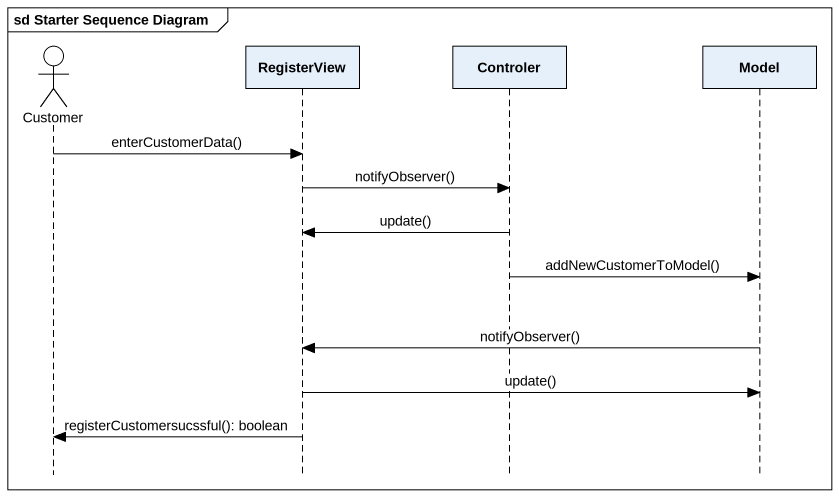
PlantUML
@startuml
mainframe sd Starter Sequence Diagram
hide footbox
actor Customer
participant RegisterView
participant Controler
participant Model

Customer -> RegisterView : enterCustomerData()
RegisterView -> Controler : notifyObserver()
Controler -> RegisterView : update()
Controler -> Model : addNewCustomerToModel()
Model -> RegisterView : notifyObserver()
RegisterView -> Model : update()
RegisterView -> Customer : registerCustomersucssful(): boolean
@enduml
